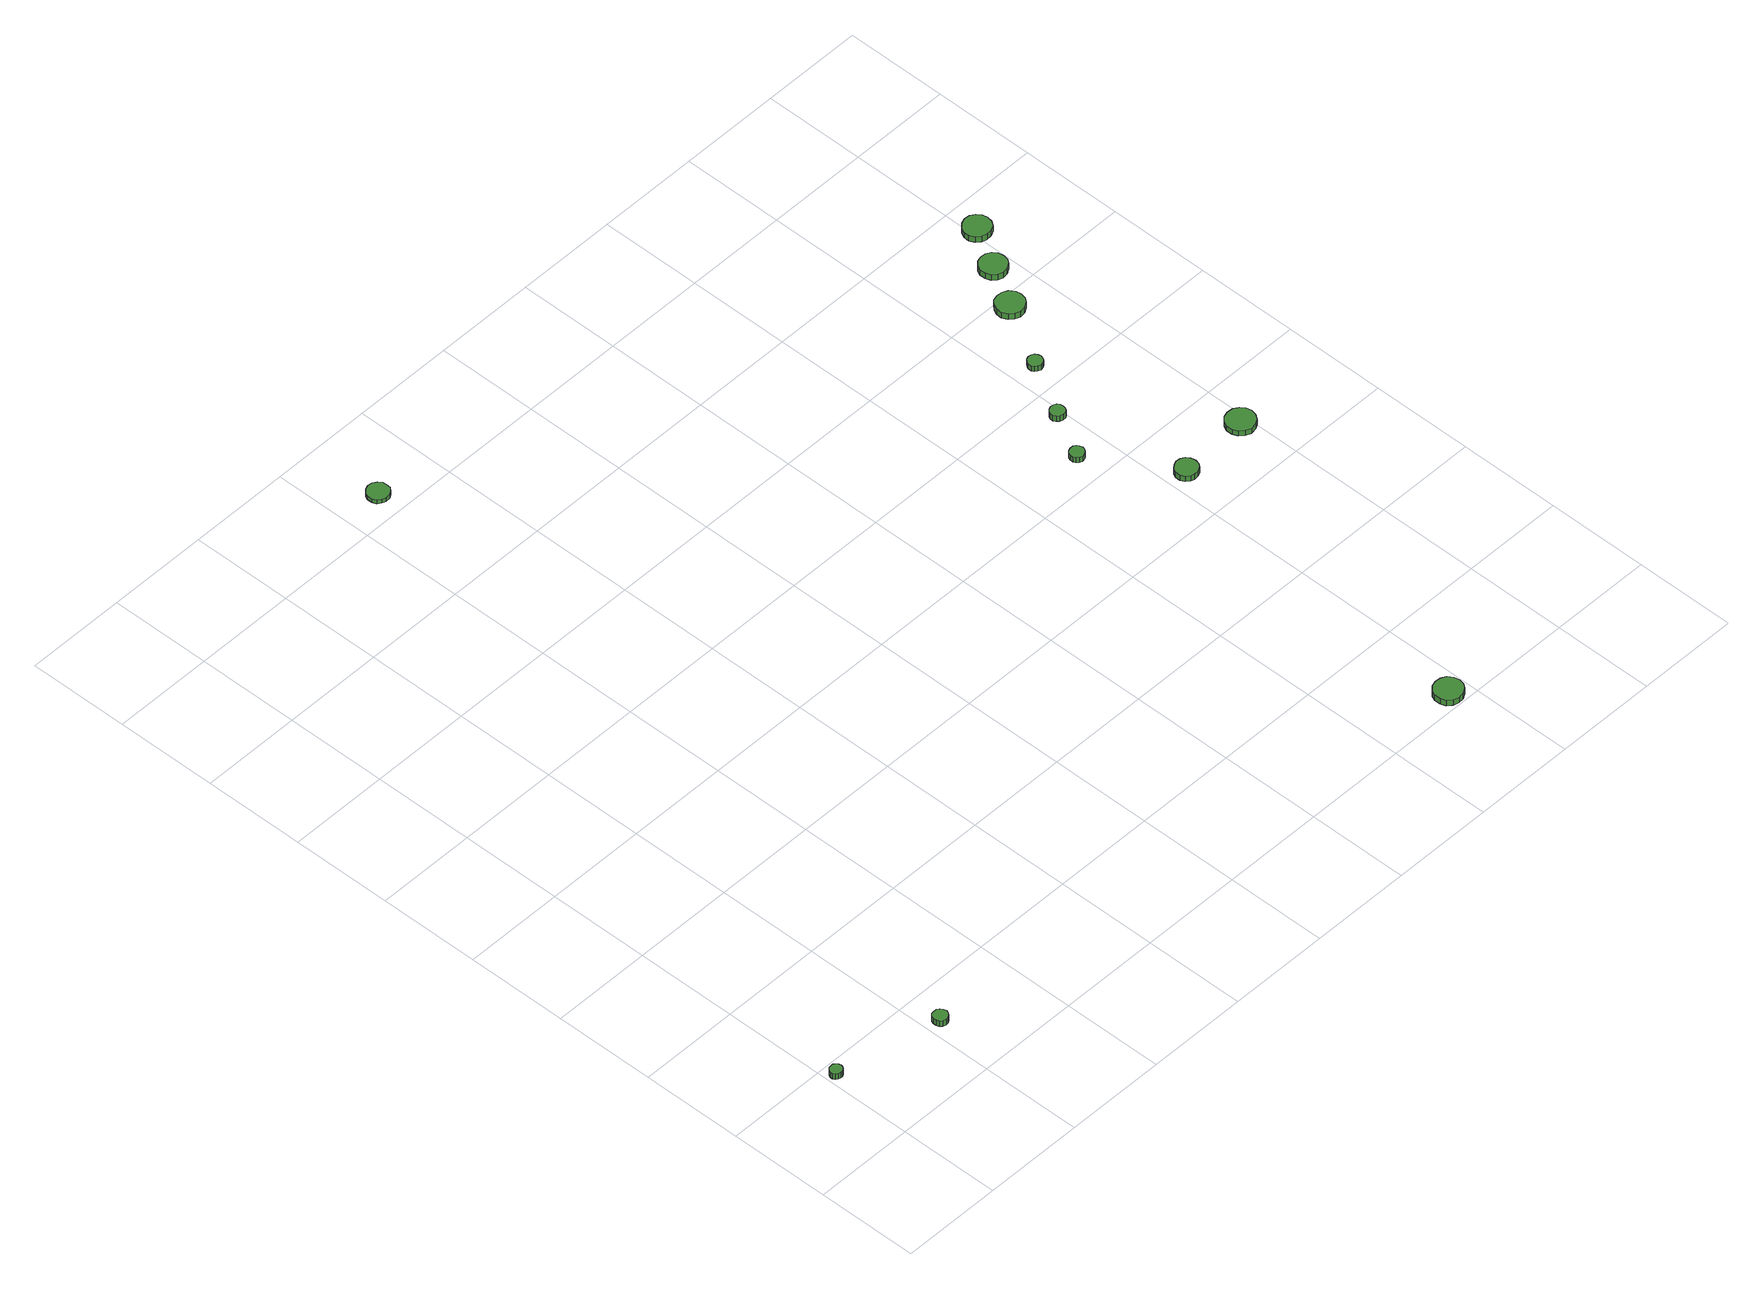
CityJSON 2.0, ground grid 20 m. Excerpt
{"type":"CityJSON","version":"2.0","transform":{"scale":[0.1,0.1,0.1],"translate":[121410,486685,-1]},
"CityObjects":{
"tree1":{"type":"SolitaryVegetationObject","attributes":{"function":"something"},"geometry":[{"type":"MultiSurface","lod":"1","boundaries":[[[0,1,2,3,4,5,6,7,8,9,10,11,12,13,14]],[[15,16,17,18,19,20,21,22,23,24,25,26,27,28,29]],[[0,29,28,1]],[[1,28,27,2]],[[2,27,26,3]],[[3,26,25,4]],[[4,25,24,5]],[[5,24,23,6]],[[6,23,22,7]],[[7,22,21,8]],[[8,21,20,9]],[[9,20,19,10]],[[10,19,18,11]],[[11,18,17,12]],[[12,17,16,13]],[[13,16,15,14]],[[14,15,29,0]]]}]},
"tree2":{"type":"SolitaryVegetationObject","attributes":{"function":"something"},"geometry":[{"type":"MultiSurface","lod":"1","boundaries":[[[30,31,32,33,34,35,36,37,38,39,40,41,42,43,44]],[[45,46,47,48,49,50,51,52,53,54,55,56,57,58,59]],[[30,59,58,31]],[[31,58,57,32]],[[32,57,56,33]],[[33,56,55,34]],[[34,55,54,35]],[[35,54,53,36]],[[36,53,52,37]],[[37,52,51,38]],[[38,51,50,39]],[[39,50,49,40]],[[40,49,48,41]],[[41,48,47,42]],[[42,47,46,43]],[[43,46,45,44]],[[44,45,59,30]]]}]},
"tree3":{"type":"SolitaryVegetationObject","attributes":{"function":"something"},"geometry":[{"type":"MultiSurface","lod":"1","boundaries":[[[60,61,62,63,64,65,66,67,68,69,70,71,72,73,74]],[[75,76,77,78,79,80,81,82,83,84,85,86,87,88,89]],[[60,89,88,61]],[[61,88,87,62]],[[62,87,86,63]],[[63,86,85,64]],[[64,85,84,65]],[[65,84,83,66]],[[66,83,82,67]],[[67,82,81,68]],[[68,81,80,69]],[[69,80,79,70]],[[70,79,78,71]],[[71,78,77,72]],[[72,77,76,73]],[[73,76,75,74]],[[74,75,89,60]]]}]},
"tree4":{"type":"SolitaryVegetationObject","attributes":{"function":"something"},"geometry":[{"type":"MultiSurface","lod":"1","boundaries":[[[90,91,92,93,94,95,96,97,98,99,100,101,102,103,104]],[[105,106,107,108,109,110,111,112,113,114,115,116,117,118,119]],[[90,119,118,91]],[[91,118,117,92]],[[92,117,116,93]],[[93,116,115,94]],[[94,115,114,95]],[[95,114,113,96]],[[96,113,112,97]],[[97,112,111,98]],[[98,111,110,99]],[[99,110,109,100]],[[100,109,108,101]],[[101,108,107,102]],[[102,107,106,103]],[[103,106,105,104]],[[104,105,119,90]]]}]},
"tree5":{"type":"SolitaryVegetationObject","attributes":{"function":"something"},"geometry":[{"type":"MultiSurface","lod":"1","boundaries":[[[120,121,122,123,124,125,126,127,128,129,130,131,132,133,134]],[[135,136,137,138,139,140,141,142,143,144,145,146,147,148,149]],[[120,149,148,121]],[[121,148,147,122]],[[122,147,146,123]],[[123,146,145,124]],[[124,145,144,125]],[[125,144,143,126]],[[126,143,142,127]],[[127,142,141,128]],[[128,141,140,129]],[[129,140,139,130]],[[130,139,138,131]],[[131,138,137,132]],[[132,137,136,133]],[[133,136,135,134]],[[134,135,149,120]]]}]},
"tree6":{"type":"SolitaryVegetationObject","attributes":{"function":"something"},"geometry":[{"type":"MultiSurface","lod":"1","boundaries":[[[150,151,152,153,154,155,156,157,158,159,160,161,162,163,164]],[[165,166,167,168,169,170,171,172,173,174,175,176,177,178,179]],[[150,179,178,151]],[[151,178,177,152]],[[152,177,176,153]],[[153,176,175,154]],[[154,175,174,155]],[[155,174,173,156]],[[156,173,172,157]],[[157,172,171,158]],[[158,171,170,159]],[[159,170,169,160]],[[160,169,168,161]],[[161,168,167,162]],[[162,167,166,163]],[[163,166,165,164]],[[164,165,179,150]]]}]},
"tree7":{"type":"SolitaryVegetationObject","attributes":{"function":"something"},"geometry":[{"type":"MultiSurface","lod":"1","boundaries":[[[180,181,182,183,184,185,186,187,188,189,190,191,192,193,194]],[[195,196,197,198,199,200,201,202,203,204,205,206,207,208,209]],[[180,209,208,181]],[[181,208,207,182]],[[182,207,206,183]],[[183,206,205,184]],[[184,205,204,185]],[[185,204,203,186]],[[186,203,202,187]],[[187,202,201,188]],[[188,201,200,189]],[[189,200,199,190]],[[190,199,198,191]],[[191,198,197,192]],[[192,197,196,193]],[[193,196,195,194]],[[194,195,209,180]]]}]},
"tree8":{"type":"SolitaryVegetationObject","attributes":{"function":"something"},"geometry":[{"type":"MultiSurface","lod":"1","boundaries":[[[210,211,212,213,214,215,216,217,218,219,220,221,222,223,224]],[[225,226,227,228,229,230,231,232,233,234,235,236,237,238,239]],[[210,239,238,211]],[[211,238,237,212]],[[212,237,236,213]],[[213,236,235,214]],[[214,235,234,215]],[[215,234,233,216]],[[216,233,232,217]],[[217,232,231,218]],[[218,231,230,219]],[[219,230,229,220]],[[220,229,228,221]],[[221,228,227,222]],[[222,227,226,223]],[[223,226,225,224]],[[224,225,239,210]]]}]},
"tree9":{"type":"SolitaryVegetationObject","attributes":{"function":"something"},"geometry":[{"type":"MultiSurface","lod":"1","boundaries":[[[240,241,242,243,244,245,246,247,248,249,250,251,252,253,254]],[[255,256,257,258,259,260,261,262,263,264,265,266,267,268,269]],[[240,269,268,241]],[[241,268,267,242]],[[242,267,266,243]],[[243,266,265,244]],[[244,265,264,245]],[[245,264,263,246]],[[246,263,262,247]],[[247,262,261,248]],[[248,261,260,249]],[[249,260,259,250]],[[250,259,258,251]],[[251,258,257,252]],[[252,257,256,253]],[[253,256,255,254]],[[254,255,269,240]]]}]},
"tree10":{"type":"SolitaryVegetationObject","attributes":{"function":"something"},"geometry":[{"type":"MultiSurface","lod":"1","boundaries":[[[270,271,272,273,274,275,276,277,278,279,280,281,282,283,284]],[[285,286,287,288,289,290,291,292,293,294,295,296,297,298,299]],[[270,299,298,271]],[[271,298,297,272]],[[272,297,296,273]],[[273,296,295,274]],[[274,295,294,275]],[[275,294,293,276]],[[276,293,292,277]],[[277,292,291,278]],[[278,291,290,279]],[[279,290,289,280]],[[280,289,288,281]],[[281,288,287,282]],[[282,287,286,283]],[[283,286,285,284]],[[284,285,299,270]]]}]},
"tree11":{"type":"SolitaryVegetationObject","attributes":{"function":"something"},"geometry":[{"type":"MultiSurface","lod":"1","boundaries":[[[300,301,302,303,304,305,306,307,308,309,310,311,312,313,314]],[[315,316,317,318,319,320,321,322,323,324,325,326,327,328,329]],[[300,329,328,301]],[[301,328,327,302]],[[302,327,326,303]],[[303,326,325,304]],[[304,325,324,305]],[[305,324,323,306]],[[306,323,322,307]],[[307,322,321,308]],[[308,321,320,309]],[[309,320,319,310]],[[310,319,318,311]],[[311,318,317,312]],[[312,317,316,313]],[[313,316,315,314]],[[314,315,329,300]]]}]},
"tree12":{"type":"SolitaryVegetationObject","attributes":{"function":"something"},"geometry":[{"type":"MultiSurface","lod":"1","boundaries":[[[330,331,332,333,334,335,336,337,338,339,340,341,342,343,344]],[[345,346,347,348,349,350,351,352,353,354,355,356,357,358,359]],[[330,359,358,331]],[[331,358,357,332]],[[332,357,356,333]],[[333,356,355,334]],[[334,355,354,335]],[[335,354,353,336]],[[336,353,352,337]],[[337,352,351,338]],[[338,351,350,339]],[[339,350,349,340]],[[340,349,348,341]],[[341,348,347,342]],[[342,347,346,343]],[[343,346,345,344]],[[344,345,359,330]]]}]}
},
"vertices":[
[24,168,31],[23,173,31],[20,177,31],[16,180,31],[11,180,31],[6,179,31],[2,175,31],[0,171,31],[0,166,31],[2,161,31],[6,158,31],[11,157,31],[16,157,31],[20,160,31],[23,164,31],[23,164,18],[20,160,18],[16,157,18],[11,157,18],[6,158,18],[2,161,18],[0,166,18],[0,171,18],[2,175,18],[6,179,18],[11,180,18],[16,180,18],[20,177,18],[23,173,18],[24,168,18],
[241,130,25],[239,136,25],[236,141,25],[231,144,25],[225,144,25],[219,143,25],[215,139,25],[213,133,25],[213,127,25],[215,122,25],[219,118,25],[225,116,25],[231,117,25],[236,120,25],[239,124,25],[239,124,12],[236,120,12],[231,117,12],[225,116,12],[219,118,12],[215,122,12],[213,127,12],[213,133,12],[215,139,12],[219,143,12],[225,144,12],[231,144,12],[236,141,12],[239,136,12],[241,130,12],
[502,1652,16],[501,1660,16],[495,1667,16],[488,1672,16],[479,1673,16],[471,1670,16],[464,1664,16],[461,1656,16],[461,1647,16],[464,1639,16],[471,1634,16],[479,1631,16],[488,1632,16],[495,1636,16],[501,1643,16],[501,1643,7],[495,1636,7],[488,1632,7],[479,1631,7],[471,1634,7],[464,1639,7],[461,1647,7],[461,1656,7],[464,1664,7],[471,1670,7],[479,1673,7],[488,1672,7],[495,1667,7],[501,1660,7],[502,1652,7],
[1388,29,22],[1386,40,22],[1379,50,22],[1369,55,22],[1358,56,22],[1347,53,22],[1338,45,22],[1334,35,22],[1334,23,22],[1338,13,22],[1347,5,22],[1358,2,22],[1369,3,22],[1379,9,22],[1386,18,22],[1386,18,9],[1379,9,9],[1369,3,9],[1358,2,9],[1347,5,9],[1338,13,9],[1334,23,9],[1334,35,9],[1338,45,9],[1347,53,9],[1358,56,9],[1369,55,9],[1379,50,9],[1386,40,9],[1388,29,9],
[1354,857,22],[1352,863,22],[1349,868,22],[1344,871,22],[1338,871,22],[1332,869,22],[1328,865,22],[1326,860,22],[1326,854,22],[1328,849,22],[1332,845,22],[1338,843,22],[1344,844,22],[1349,847,22],[1352,851,22],[1352,851,10],[1349,847,10],[1344,844,10],[1338,843,10],[1332,845,10],[1328,849,10],[1326,854,10],[1326,860,10],[1328,865,10],[1332,869,10],[1338,871,10],[1344,871,10],[1349,868,10],[1352,863,10],[1354,857,10],
[1458,697,25],[1456,706,25],[1451,714,25],[1443,718,25],[1434,719,25],[1426,716,25],[1419,710,25],[1415,702,25],[1415,693,25],[1419,684,25],[1426,678,25],[1434,676,25],[1443,677,25],[1451,681,25],[1456,688,25],[1456,688,12],[1451,681,12],[1443,677,12],[1434,676,12],[1426,678,12],[1419,684,12],[1415,693,12],[1415,702,12],[1419,710,12],[1426,716,12],[1434,719,12],[1443,718,12],[1451,714,12],[1456,706,12],[1458,697,12],
[1403,948,20],[1402,954,20],[1399,959,20],[1394,961,20],[1388,962,20],[1382,960,20],[1378,956,20],[1375,951,20],[1375,945,20],[1378,940,20],[1382,936,20],[1388,934,20],[1394,934,20],[1399,937,20],[1402,942,20],[1402,942,7],[1399,937,7],[1394,934,7],[1388,934,7],[1382,936,7],[1378,940,7],[1375,945,7],[1375,951,7],[1378,956,7],[1382,960,7],[1388,962,7],[1394,961,7],[1399,959,7],[1402,954,7],[1403,948,7],
[1463,1054,19],[1462,1060,19],[1459,1065,19],[1454,1068,19],[1448,1069,19],[1442,1067,19],[1438,1063,19],[1435,1057,19],[1435,1051,19],[1438,1046,19],[1442,1042,19],[1448,1040,19],[1454,1041,19],[1459,1044,19],[1462,1049,19],[1462,1049,7],[1459,1044,7],[1454,1041,7],[1448,1040,7],[1442,1042,7],[1438,1046,7],[1435,1051,7],[1435,1057,7],[1438,1063,7],[1442,1067,7],[1448,1069,7],[1454,1068,7],[1459,1065,7],[1462,1060,7],[1463,1054,7],
[1611,711,19],[1608,722,19],[1601,731,19],[1592,737,19],[1580,738,19],[1569,735,19],[1561,727,19],[1556,717,19],[1556,705,19],[1561,695,19],[1569,687,19],[1580,683,19],[1592,685,19],[1601,690,19],[1608,700,19],[1608,700,7],[1601,690,7],[1592,685,7],[1580,683,7],[1569,687,7],[1561,695,7],[1556,705,7],[1556,717,7],[1561,727,7],[1569,735,7],[1580,738,7],[1592,737,7],[1601,731,7],[1608,722,7],[1611,711,7],
[1545,1176,20],[1543,1187,20],[1536,1197,20],[1526,1202,20],[1515,1203,20],[1504,1200,20],[1496,1192,20],[1491,1182,20],[1491,1171,20],[1496,1160,20],[1504,1153,20],[1515,1149,20],[1526,1150,20],[1536,1156,20],[1543,1165,20],[1543,1165,7],[1536,1156,7],[1526,1150,7],[1515,1149,7],[1504,1153,7],[1496,1160,7],[1491,1171,7],[1491,1182,7],[1496,1192,7],[1504,1200,7],[1515,1203,7],[1526,1202,7],[1536,1197,7],[1543,1187,7],[1545,1176,7],
[1588,1256,23],[1586,1267,23],[1580,1276,23],[1570,1281,23],[1559,1282,23],[1549,1279,23],[1541,1272,23],[1537,1262,23],[1537,1251,23],[1541,1241,23],[1549,1233,23],[1559,1230,23],[1570,1231,23],[1580,1237,23],[1586,1245,23],[1586,1245,10],[1580,1237,10],[1570,1231,10],[1559,1230,10],[1549,1233,10],[1541,1241,10],[1537,1251,10],[1537,1262,10],[1541,1272,10],[1549,1279,10],[1559,1282,10],[1570,1281,10],[1580,1276,10],[1586,1267,10],[1588,1256,10],
[1633,1335,25],[1631,1345,25],[1625,1354,25],[1615,1360,25],[1604,1361,25],[1594,1357,25],[1586,1350,25],[1581,1340,25],[1581,1329,25],[1586,1319,25],[1594,1312,25],[1604,1309,25],[1615,1310,25],[1625,1315,25],[1631,1324,25],[1631,1324,12],[1625,1315,12],[1615,1310,12],[1604,1309,12],[1594,1312,12],[1586,1319,12],[1581,1329,12],[1581,1340,12],[1586,1350,12],[1594,1357,12],[1604,1361,12],[1615,1360,12],[1625,1354,12],[1631,1345,12],[1633,1335,12]
]}
